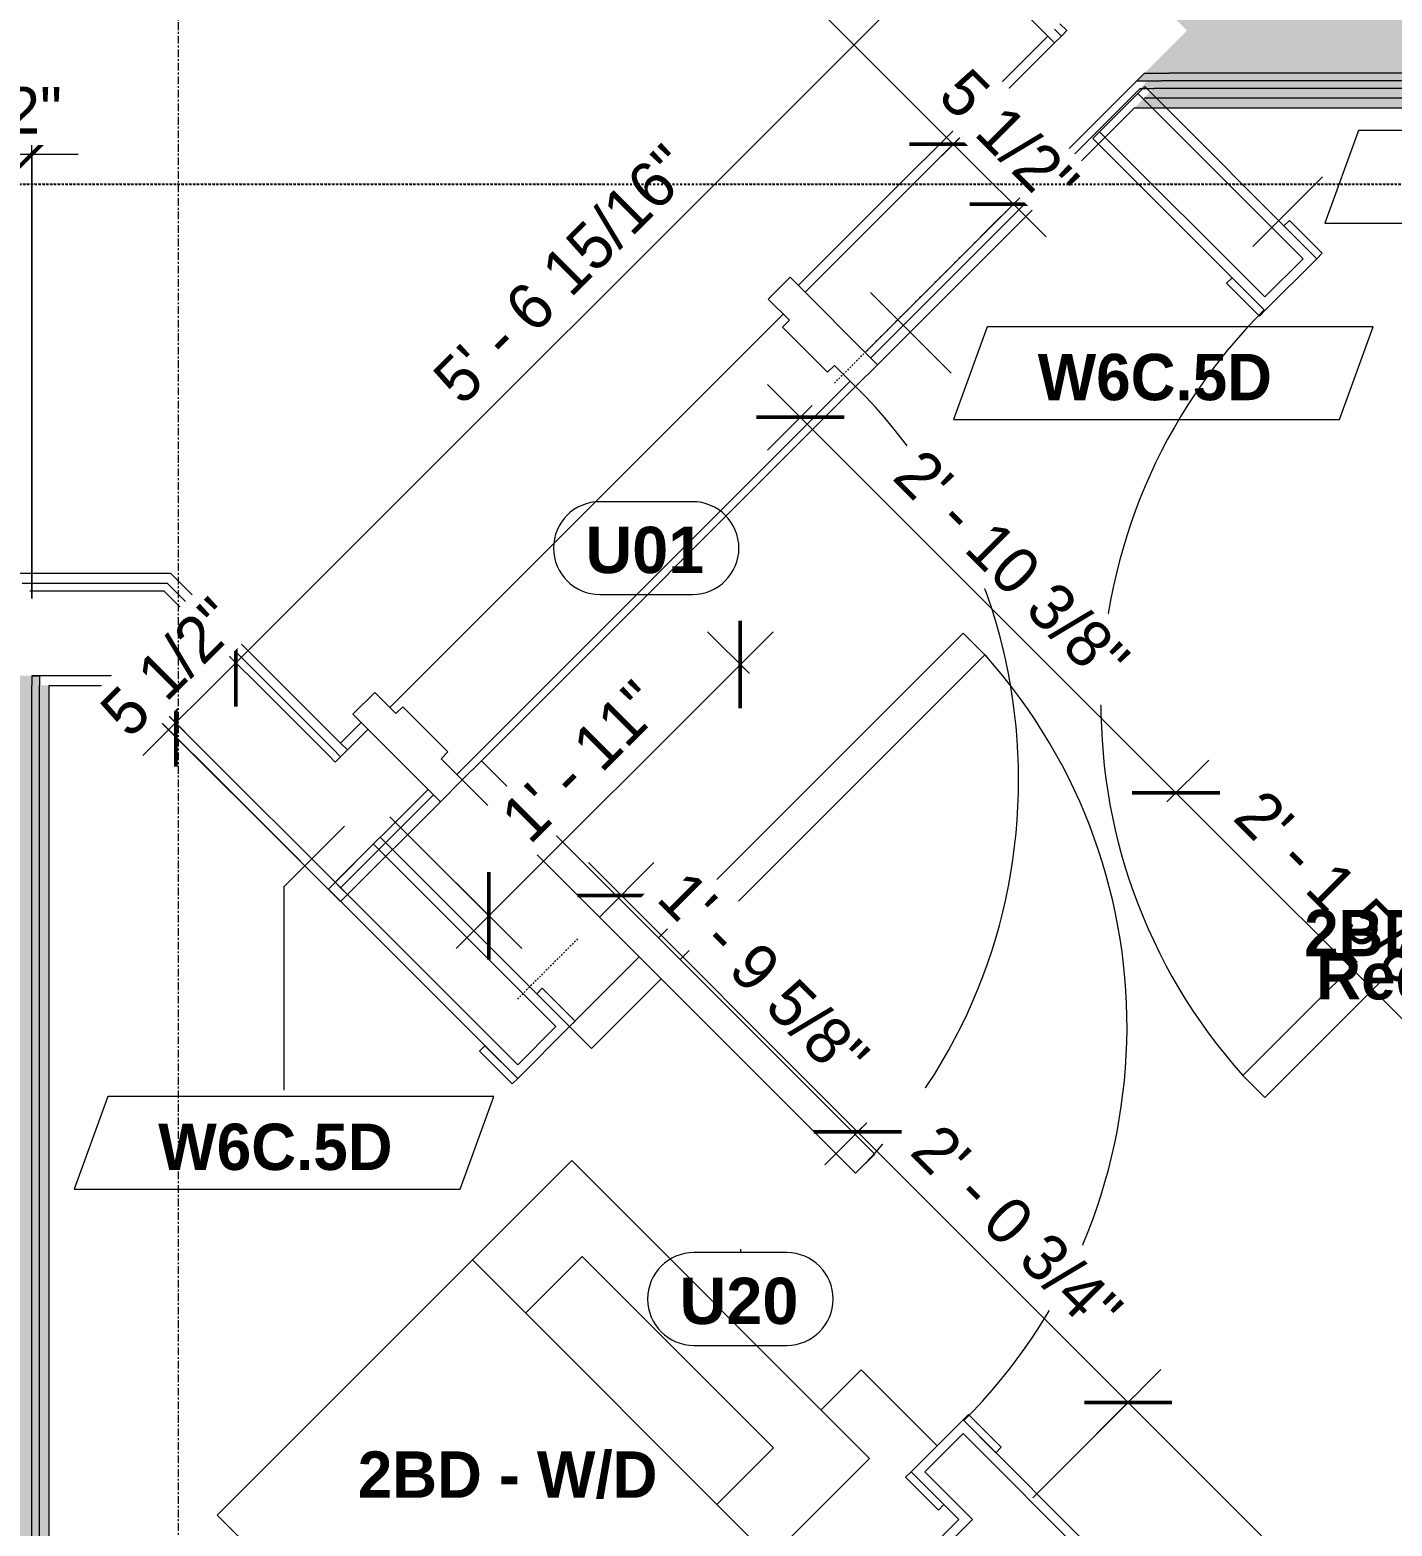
# Model space of a CAD drawing. Header units: inches. Extents: x -4058 to -1781, y 9814 to 12264.
# Drawn here: x -2509.9 to -2421.8, y 11586.2 to 11683 of the extents above; entities that cross this region are included whole.
import ezdxf

# ---------------------------------------------------------------- set-up
doc = ezdxf.new("R2010")
doc.units = ezdxf.units.IN
doc.header["$MEASUREMENT"] = 0
for name, pattern in [('Aligning Line 1_8_', [0.25, 0.125, -0.125]), ('Dash 3_32_', [0.1875, 0.09375, -0.09375]), ('Dash_2_', [0.25, 0.125, -0.125]), ('Grid Line 1_2_', [0.875, 0.5, -0.125, 0.125, -0.125])]:
    doc.linetypes.add(name, pattern=pattern)
for name, color, linetype, lineweight in [('0-1', 7, 'Continuous', 5), ('0-3', 8, 'Continuous', 9), ('A-ANNO-DIMS', 211, 'Continuous', 9), ('A-ANNO-DIMS-32', 211, 'Continuous', 9), ('A-AREA-IDEN', 2, 'Continuous', 9), ('A-DETL-1', 90, 'Dash 3_32_', 9), ('A-DOOR-1', 7, 'Continuous', 9), ('A-DOOR-2', 31, 'Continuous', 9), ('A-DOOR-FRAM-1', 7, 'Continuous', 9), ('A-DOOR-IDEN', 31, 'Continuous', 9), ('A-FLOR-1', 7, 'Continuous', 9), ('A-FLOR-2', 192, 'Continuous', 9), ('A-WALL-1', 7, 'Continuous', 9), ('A-WALL-2', 113, 'Continuous', 9), ('A-WALL-IDEN', 211, 'Continuous', 9), ('G-ANNO-SYMB', 111, 'Aligning Line 1_8_', 9), ('I-WALL-1', 1, 'Continuous', 18), ('I-WALL-2', 10, 'Continuous', 5), ('I-WALL-3', 7, 'Continuous', 9), ('P-SANR-FIXT', 6, 'Continuous', 9), ('S-GRID-1', 1, 'Grid Line 1_2_', 9)]:
    doc.layers.add(name, color=color, linetype=linetype, lineweight=lineweight)
doc.layers.add('0-4', color=250, linetype='Dash_2_')
doc.styles.add('Arial_B', font='arialbd.ttf', dxfattribs={"height": 3})
doc.styles.add('Century Gothic', font='ufonts.com_century-gothic.ttf', dxfattribs={"height": 3})
doc.styles.add('Century Gothic_B', font='GOTHICB.TTF', dxfattribs={"height": 3})
doc.dimstyles.new('THE_DIMENSION_STRING_2', dxfattribs={"dimscale": 12, "dimtxt": 3.132505, "dimasz": 0.333333, "dimexe": 0.25, "dimexo": 0.166667, "dimgap": 0.041667, "dimtad": 1, "dimdec": 4, "dimrnd": 0.0625, "dimzin": 3, "dimdsep": 46, "dimlunit": 4, "dimtxsty": 'Century Gothic', "dimblk1": 'OBLIQUE', "dimblk2": 'OBLIQUE', "dimsah": 1, "dimcen": 0.09, "dimdle": 0.25, "dimazin": 0, "dimtfac": 1, "dimtdec": 4, "dimtix": 1, "dimtmove": 0, "dimatfit": 3, "dimfxl": 1, "dimtvp": 1, "dimtfill": 1, "dimfrac": 2, "dimtolj": 1, "dimtzin": 0, "dimarcsym": 2})
doc.dimstyles.new('THE_DIMENSION_STRING_3', dxfattribs={"dimscale": 12, "dimtxt": 3.132505, "dimasz": 0.333333, "dimexe": 0.25, "dimexo": 0.166667, "dimgap": 0.041667, "dimtad": 1, "dimdec": 4, "dimrnd": 0.0625, "dimzin": 3, "dimdsep": 46, "dimlunit": 4, "dimtxsty": 'Century Gothic', "dimblk1": 'OBLIQUE', "dimblk2": 'OBLIQUE', "dimsah": 1, "dimcen": 0.09, "dimdle": 0.25, "dimazin": 0, "dimtfac": 1, "dimtdec": 4, "dimtix": 1, "dimtmove": 0, "dimatfit": 3, "dimfxl": 1, "dimtvp": 1, "dimtfill": 1, "dimfrac": 2, "dimtolj": 1, "dimtzin": 0, "dimarcsym": 2})

# ---------------------------------------------------------------- blocks, each defined once
blk = doc.blocks.new('CTR - 1st Phase - Shell_rvt-1-UNITS PLANS - 3RD FLOOR')
at = {"layer": 'A-FLOR-1'}
for p, q in [((-2461.19, 11664.64), (-2486.646, 11639.184)), ((-2486.646, 11639.184), (-2461.19, 11664.64))]:
    blk.add_line(p, q, dxfattribs=at)
blk = doc.blocks.new('HOLLOW METAL - UNIT DOOR-2191978-UNITS PLANS - 3RD FLOOR')
at = {"layer": 'A-DOOR-1'}
for p, q in [((18, 39.875), (16.25, 39.875)), ((16.25, 39.875), (16.25, 3.875)), ((18, 3.875), (18, 39.875)), ((16.25, 3.875), (18, 3.875))]:
    blk.add_line(p, q, dxfattribs=at)
blk.add_arc((18, 3.875), 36, 90, 180, dxfattribs=at)
at = {"layer": 'A-DOOR-FRAM-1'}
for p, q in [((-18, 3.875), (-20, 3.875)), ((-20, 3.875), (-20, -4.125)), ((-18, 1.9375), (-18, 3.875)), ((18, 3.875), (18, 1.9375)), ((20, 3.875), (18, 3.875)), ((20, -4.125), (20, 3.875)), ((-17.375, 1.9375), (-18, 1.9375)), ((-17.375, -2.1875), (-17.375, 1.9375)), ((18, 1.9375), (17.375, 1.9375)), ((17.375, 1.9375), (17.375, -2.1875)), ((-18, -4.125), (-18, -2.1875)), ((-18, -2.1875), (-17.375, -2.1875)), ((17.375, -2.1875), (18, -2.1875)), ((18, -2.1875), (18, -4.125)), ((-20, -4.125), (-18, -4.125)), ((18, -4.125), (20, -4.125))]:
    blk.add_line(p, q, dxfattribs=at)
blk = doc.blocks.new('CTR - 1st Phase - Common Walls_rvt-1-UNITS PLANS - 3RD FLOOR')
at = {"layer": 'I-WALL-1'}
blk.add_hatch(color=256, dxfattribs=at).paths.add_polyline_path([(-2438.471, 11677.989), (-2076.174, 11677.989), (-2076.174, 11678.614), (-2437.846, 11678.614)], flags=0)
at = {"layer": 'I-WALL-2'}
for points in [[(-2436.221, 11680.239), (-2076.174, 11680.239), (-2076.174, 11685.739), (-2437.812, 11685.739), (-2435.062, 11682.989), (-2437.812, 11680.239)], [(-2436.721, 11679.739), (-2076.174, 11679.739), (-2076.174, 11680.239), (-2437.812, 11680.239), (-2438.312, 11679.739), (-2437.605, 11679.739)], [(-2437.221, 11679.239), (-2076.174, 11679.239), (-2076.174, 11679.739), (-2437.605, 11679.739), (-2438.105, 11679.239)], [(-2437.846, 11678.614), (-2076.174, 11678.614), (-2076.174, 11679.239), (-2437.221, 11679.239)], [(-2515.311, 11255.639), (-2509.811, 11255.639), (-2509.811, 11641.239), (-2515.311, 11641.239), (-2515.311, 11267.998)], [(-2509.311, 11255.639), (-2509.311, 11641.239), (-2509.811, 11641.239), (-2509.811, 11255.639)], [(-2509.311, 11255.639), (-2508.686, 11255.639), (-2508.686, 11640.614), (-2509.311, 11640.614), (-2509.311, 11267.998)]]:
    blk.add_hatch(color=256, dxfattribs=at).paths.add_polyline_path(points, flags=0)
at = {"layer": 'A-WALL-1'}
for p, q in [((-2444.078, 11682.636), (-2443.636, 11682.194)), ((-2443.636, 11683.078), (-2443.194, 11682.636)), ((-2443.194, 11682.636), (-2443.636, 11682.194)), ((-2443.194, 11682.636), (-2443.636, 11682.194)), ((-2443.283, 11683.431), (-2442.841, 11682.989)), ((-2442.841, 11682.989), (-2443.194, 11682.636)), ((-2442.841, 11682.989), (-2443.194, 11682.636)), ((-2443.636, 11682.194), (-2459.776, 11666.055)), ((-2438.312, 11679.739), (-2455.886, 11662.165)), ((-2438.312, 11679.739), (-2437.812, 11680.239)), ((-2437.812, 11680.239), (-2438.312, 11679.739)), ((-2438.312, 11679.739), (-2437.605, 11679.739)), ((-2437.812, 11680.239), (-2436.221, 11680.239)), ((-2437.605, 11679.739), (-2436.721, 11679.739)), ((-2076.174, 11679.739), (-2436.721, 11679.739)), ((-2076.174, 11680.239), (-2436.221, 11680.239)), ((-2438.105, 11679.239), (-2455.533, 11661.812)), ((-2438.105, 11679.239), (-2437.221, 11679.239)), ((-2076.174, 11679.239), (-2437.221, 11679.239)), ((-2076.174, 11678.614), (-2437.846, 11678.614)), ((-2510.434, 11647.239), (-2501.772, 11647.239)), ((-2509.934, 11646.739), (-2509.05, 11646.739)), ((-2509.05, 11646.739), (-2501.272, 11646.739)), ((-2501.772, 11647.239), (-2501.064, 11647.239)), ((-2501.272, 11646.739), (-2490.623, 11636.091)), ((-2501.064, 11647.239), (-2490.269, 11636.444)), ((-2509.311, 11641.239), (-2509.811, 11641.239)), ((-2509.811, 11641.239), (-2509.311, 11641.239)), ((-2509.811, 11641.239), (-2509.811, 11640.614)), ((-2504.434, 11641.239), (-2509.311, 11641.239)), ((-2509.311, 11641.239), (-2509.311, 11640.614)), ((-2504.434, 11641.239), (-2503.55, 11641.239)), ((-2503.55, 11641.239), (-2494.512, 11632.202)), ((-2509.811, 11255.639), (-2509.811, 11640.614)), ((-2509.311, 11255.639), (-2509.311, 11640.614)), ((-2488.06, 11637.77), (-2489.386, 11636.444)), ((-2490.181, 11635.649), (-2490.623, 11636.091)), ((-2489.828, 11636.002), (-2490.269, 11636.444)), ((-2489.386, 11636.444), (-2489.828, 11636.886)), ((-2489.386, 11636.444), (-2489.828, 11636.002)), ((-2489.386, 11636.444), (-2489.828, 11636.002)), ((-2489.828, 11636.002), (-2490.181, 11635.649)), ((-2489.828, 11636.002), (-2490.181, 11635.649)), ((-2484.171, 11633.881), (-2490.181, 11627.871)), ((-2483.817, 11633.528), (-2489.828, 11627.517)), ((-2494.07, 11631.76), (-2494.512, 11632.202)), ((-2490.181, 11627.871), (-2494.07, 11631.76)), ((-2489.828, 11627.517), (-2490.181, 11627.871)), ((-2489.386, 11627.075), (-2489.828, 11627.517))]:
    blk.add_line(p, q, dxfattribs=at)
at = {"layer": 'I-WALL-3'}
for p, q in [((-2460.584, 11699.141), (-2444.078, 11682.636)), ((-2444.078, 11682.636), (-2460.217, 11666.496)), ((-2455.091, 11661.37), (-2438.471, 11677.989)), ((-2438.471, 11677.989), (-2076.174, 11677.989)), ((-2501.689, 11647.864), (-2511.059, 11647.864)), ((-2500.806, 11647.864), (-2501.689, 11647.864)), ((-2489.828, 11636.886), (-2500.806, 11647.864)), ((-2508.686, 11640.614), (-2503.809, 11640.614)), ((-2508.686, 11559.177), (-2508.686, 11640.614)), ((-2503.809, 11640.614), (-2494.954, 11631.76)), ((-2488.502, 11638.212), (-2489.828, 11636.886)), ((-2489.386, 11627.075), (-2483.375, 11633.086)), ((-2494.954, 11631.76), (-2489.828, 11626.633)), ((-2489.828, 11626.633), (-2489.386, 11627.075))]:
    blk.add_line(p, q, dxfattribs=at)
at = {"layer": '0-3', "rotation": 225.0000000000052}
blk.add_blockref('HOLLOW METAL - UNIT DOOR-2191978-UNITS PLANS - 3RD FLOOR', (-2471.973, 11649.968), dxfattribs=at)
blk = doc.blocks.new('SWING - SINGLE - FLUSH - SWING - FLUSH - 3-0 x 6-8 - PASSAGE-4202137-UNITS PLANS - 3RD FLOOR')
at = {"layer": 'A-DOOR-2'}
for p, q in [((-21, 2.375), (-21, 2.875)), ((-21, 2.875), (-18, 2.875)), ((-18, 2.375), (-21, 2.375)), ((-18, 2.875), (-18, 2.375)), ((18, 2.375), (18, 2.875)), ((18, 2.875), (21, 2.875)), ((21, 2.375), (18, 2.375)), ((21, 2.875), (21, 2.375)), ((-21, -2.375), (-18, -2.375)), ((-21, -2.875), (-21, -2.375)), ((-18, -2.875), (-21, -2.875)), ((-18, -2.375), (-18, -2.875)), ((16, -2.375), (16, -38.386)), ((18, -2.375), (16, -2.375)), ((18, -2.375), (18, -38.386)), ((18, -2.375), (21, -2.375)), ((18, -2.875), (18, -2.375)), ((21, -2.875), (18, -2.875)), ((21, -2.375), (21, -2.875)), ((18, -38.386), (16, -38.386))]:
    blk.add_line(p, q, dxfattribs=at)
blk.add_arc((18, -2.375), 36.067, 180, 266.82115, dxfattribs=at)
blk = doc.blocks.new('SWING - SINGLE - FLUSH - SWING - FLUSH - 3-0 x 6-8 - PASSAGE-V86-UNITS PLANS - 3RD FLOOR')
at = {"layer": 'A-DOOR-2'}
for p, q in [((-21, 2.375), (-21, 2.875)), ((-21, 2.875), (-18, 2.875)), ((-18, 2.375), (-21, 2.375)), ((-18, 2.875), (-18, 2.375)), ((18, 2.375), (18, 2.875)), ((18, 2.875), (21, 2.875)), ((21, 2.375), (18, 2.375)), ((21, 2.875), (21, 2.375)), ((-21, -2.375), (-18, -2.375)), ((-21, -2.875), (-21, -2.375)), ((-18, -2.875), (-21, -2.875)), ((-18, -2.375), (-18, -2.875)), ((16, -2.375), (16, -8.75)), ((18, -2.375), (16, -2.375)), ((18, -2.375), (18, -8.75)), ((18, -2.375), (21, -2.375)), ((18, -2.875), (18, -2.375)), ((21, -2.875), (18, -2.875)), ((21, -2.375), (21, -2.875)), ((16, -10.5), (16, -38.386)), ((18, -10.5), (18, -38.386)), ((18, -38.386), (16, -38.386))]:
    blk.add_line(p, q, dxfattribs=at)
blk.add_arc((18, -2.375), 36.067, 180, 266.82115, dxfattribs=at)
blk = doc.blocks.new('Stacked Washer and Dryer - 26_x25_ - Private-1352637-UNITS PLANS - 3RD FLOOR')
at = {"layer": 'P-SANR-FIXT'}
for p, q in [((0, 13.625), (32.4375, 13.625)), ((0, 13.625), (0, -13.625)), ((23.34375, 13.625), (23.34375, -13.625)), ((32.4375, 13.625), (32.4375, -13.625)), ((23.34375, 8.75), (28.53125, 8.75)), ((28.53125, 8.75), (28.53125, -8.75)), ((28.53125, -8.75), (23.34375, -8.75)), ((32.4375, -13.625), (0, -13.625))]:
    blk.add_line(p, q, dxfattribs=at)
blk = doc.blocks.new('Wall Tag - Arch Wall-3956453-UNITS PLANS - 3RD FLOOR')
at = {"layer": 'A-WALL-IDEN'}
for p, q in [((-0.3561, 0.0937), (-0.4244, -0.0937)), ((0.4244, 0.0937), (-0.3561, 0.0937)), ((0.3561, -0.0937), (0.4244, 0.0937)), ((-0.4244, -0.0937), (0.3561, -0.0937))]:
    blk.add_line(p, q, dxfattribs=at)
blk = doc.blocks.new('DIMBLOCK284-UNITS PLANS - 3RD FLOOR')
at = {"layer": 'A-ANNO-DIMS-32'}
for p, q in [((-2515.311, 11646.239), (-2515.311, 11677.985)), ((-2509.811, 11646.239), (-2509.811, 11677.985)), ((-2515.311, 11674.985), (-2506.811, 11674.985)), ((-2515.311, 11674.985), (-2515.311, 11646.239)), ((-2509.811, 11674.985), (-2509.811, 11646.239))]:
    blk.add_line(p, q, dxfattribs=at)
at = {"layer": 'A-ANNO-DIMS-32', "lineweight": 50}
for p, q in [((-2515.311, 11674.985), (-2513.311, 11676.985)), ((-2509.811, 11674.985), (-2507.811, 11676.985)), ((-2515.311, 11674.985), (-2517.311, 11672.985)), ((-2509.811, 11674.985), (-2511.811, 11672.985))]:
    blk.add_line(p, q, dxfattribs=at)
at = {"layer": 'A-ANNO-DIMS-32', "color": 0, "insert": (-2518.205, 11679.33), "char_height": 3, "width": 13.54435, "attachment_point": 1, "line_spacing_factor": 0.984502, "style": 'Century Gothic', "bg_fill": 3, "box_fill_scale": 1.25, "bg_fill_color": 256, "bg_fill_true_color": 13158600, "bg_fill_transparency": 0}
blk.add_mtext('5 1/2"', dxfattribs=at)
blk = doc.blocks.new('_Oblique')
at = {"color": 0, "linetype": 'ByBlock', "lineweight": -2}
blk.add_line((-0.5, -0.5), (0.5, 0.5), dxfattribs=at)
blk = doc.blocks.new('DIMBLOCK328-UNITS PLANS - 3RD FLOOR')
at = {"layer": 'A-ANNO-DIMS-32'}
for p, q in [((-2496.953, 11723.583), (-2499.66, 11720.876)), ((-2497.539, 11722.997), (-2496.953, 11723.583)), ((-2497.539, 11722.997), (-2450.186, 11675.644)), ((-2449.6, 11676.23), (-2452.307, 11673.523)), ((-2450.186, 11675.644), (-2449.6, 11676.23))]:
    blk.add_line(p, q, dxfattribs=at)
at = {"layer": 'A-ANNO-DIMS-32', "lineweight": 50}
for p, q in [((-2497.539, 11722.997), (-2500.367, 11722.997)), ((-2497.539, 11722.997), (-2494.71, 11722.997)), ((-2450.186, 11675.644), (-2453.014, 11675.644)), ((-2450.186, 11675.644), (-2447.357, 11675.644))]:
    blk.add_line(p, q, dxfattribs=at)
at = {"layer": 'A-ANNO-DIMS-32', "color": 0, "insert": (-2478.859, 11710.463), "char_height": 3, "width": 27.38704, "attachment_point": 1, "rotation": 315, "line_spacing_factor": 0.984502, "style": 'Century Gothic', "bg_fill": 3, "box_fill_scale": 1.25, "bg_fill_color": 256, "bg_fill_true_color": 13158600, "bg_fill_transparency": 0}
blk.add_mtext('5\' - 6 15/16"', dxfattribs=at)
blk = doc.blocks.new('DIMBLOCK329-UNITS PLANS - 3RD FLOOR')
at = {"layer": 'A-ANNO-DIMS-32'}
for p, q in [((-2449.6, 11676.23), (-2452.307, 11673.523)), ((-2450.186, 11675.644), (-2449.6, 11676.23)), ((-2450.186, 11675.644), (-2444.175, 11669.634)), ((-2445.711, 11672.341), (-2448.418, 11669.634)), ((-2446.297, 11671.755), (-2445.711, 11672.341))]:
    blk.add_line(p, q, dxfattribs=at)
at = {"layer": 'A-ANNO-DIMS-32', "lineweight": 50}
for p, q in [((-2450.186, 11675.644), (-2453.014, 11675.644)), ((-2450.186, 11675.644), (-2447.357, 11675.644)), ((-2446.297, 11671.755), (-2449.125, 11671.755)), ((-2446.297, 11671.755), (-2443.468, 11671.755))]:
    blk.add_line(p, q, dxfattribs=at)
at = {"layer": 'A-ANNO-DIMS-32', "color": 0, "insert": (-2449.159, 11680.763), "char_height": 3, "width": 13.54435, "attachment_point": 1, "rotation": 315, "line_spacing_factor": 0.984502, "style": 'Century Gothic', "bg_fill": 3, "box_fill_scale": 1.25, "bg_fill_color": 256, "bg_fill_true_color": 13158600, "bg_fill_transparency": 0}
blk.add_mtext('5 1/2"', dxfattribs=at)
blk = doc.blocks.new('DIMBLOCK331-UNITS PLANS - 3RD FLOOR')
at = {"layer": 'A-ANNO-DIMS-32', "lineweight": 50}
for p, q in [((-2449.27, 11689.419), (-2449.27, 11692.247)), ((-2449.27, 11689.419), (-2449.27, 11686.59)), ((-2496.611, 11642.078), (-2496.611, 11644.907)), ((-2496.611, 11642.078), (-2496.611, 11639.25))]:
    blk.add_line(p, q, dxfattribs=at)
at = {"layer": 'A-ANNO-DIMS-32'}
for p, q in [((-2448.684, 11688.833), (-2451.391, 11691.54)), ((-2449.27, 11689.419), (-2496.611, 11642.078)), ((-2449.27, 11689.419), (-2448.684, 11688.833)), ((-2496.025, 11641.493), (-2498.732, 11644.2)), ((-2496.611, 11642.078), (-2496.025, 11641.493))]:
    blk.add_line(p, q, dxfattribs=at)
at = {"layer": 'A-ANNO-DIMS-32', "color": 0, "insert": (-2484.082, 11660.752), "char_height": 3, "width": 27.38704, "attachment_point": 1, "rotation": 45, "line_spacing_factor": 0.984502, "style": 'Century Gothic', "bg_fill": 3, "box_fill_scale": 1.25, "bg_fill_color": 256, "bg_fill_true_color": 13158600, "bg_fill_transparency": 0}
blk.add_mtext('5\' - 6 15/16"', dxfattribs=at)
blk = doc.blocks.new('DIMBLOCK332-UNITS PLANS - 3RD FLOOR')
at = {"layer": 'A-ANNO-DIMS-32', "lineweight": 50}
for p, q in [((-2496.611, 11642.078), (-2496.611, 11644.907)), ((-2496.611, 11642.078), (-2496.611, 11639.25)), ((-2500.5, 11638.189), (-2500.5, 11641.018)), ((-2500.5, 11638.189), (-2500.5, 11635.361))]:
    blk.add_line(p, q, dxfattribs=at)
at = {"layer": 'A-ANNO-DIMS-32'}
for p, q in [((-2496.025, 11641.493), (-2498.732, 11644.2)), ((-2496.611, 11642.078), (-2502.621, 11636.068)), ((-2496.611, 11642.078), (-2496.025, 11641.493)), ((-2499.914, 11637.603), (-2502.621, 11640.311)), ((-2500.5, 11638.189), (-2499.914, 11637.603))]:
    blk.add_line(p, q, dxfattribs=at)
at = {"layer": 'A-ANNO-DIMS-32', "color": 0, "insert": (-2505.618, 11639.216), "char_height": 3, "width": 13.54435, "attachment_point": 1, "rotation": 45, "line_spacing_factor": 0.984502, "style": 'Century Gothic', "bg_fill": 3, "box_fill_scale": 1.25, "bg_fill_color": 256, "bg_fill_true_color": 13158600, "bg_fill_transparency": 0}
blk.add_mtext('5 1/2"', dxfattribs=at)
blk = doc.blocks.new('DIMBLOCK502-UNITS PLANS - 3RD FLOOR')
at = {"layer": 'A-ANNO-DIMS-32'}
for p, q in [((-2461.848, 11644.086), (-2482.354, 11623.579)), ((-2463.384, 11641.378), (-2466.091, 11644.086)), ((-2463.97, 11641.964), (-2463.384, 11641.378)), ((-2486.646, 11632.113), (-2478.112, 11623.579)), ((-2480.233, 11625.701), (-2486.646, 11632.113))]:
    blk.add_line(p, q, dxfattribs=at)
at = {"layer": 'A-ANNO-DIMS-32', "lineweight": 50}
for p, q in [((-2463.97, 11641.964), (-2463.97, 11644.793)), ((-2463.97, 11641.964), (-2463.97, 11639.136)), ((-2480.233, 11625.701), (-2480.233, 11628.529)), ((-2480.233, 11625.701), (-2480.233, 11622.872))]:
    blk.add_line(p, q, dxfattribs=at)
at = {"layer": 'A-ANNO-DIMS-32', "color": 0, "insert": (-2479.709, 11632.37), "char_height": 3, "width": 15.39402, "attachment_point": 1, "rotation": 45, "line_spacing_factor": 0.984502, "style": 'Century Gothic', "bg_fill": 3, "box_fill_scale": 1.25, "bg_fill_color": 256, "bg_fill_true_color": 13158600, "bg_fill_transparency": 0}
blk.add_mtext('1\' - 11"', dxfattribs=at)
blk = doc.blocks.new('Door Tag - Type Mark-2601225-UNITS PLANS - 3RD FLOOR')
at = {"layer": 'A-DOOR-IDEN'}
for p, q in [((0.09375, 0.09375), (-0.09375, 0.09375)), ((-0.09375, -0.09375), (0.09375, -0.09375))]:
    blk.add_line(p, q, dxfattribs=at)
for centre, start, end in [((-0.09375, 0), 90, 270), ((0.09375, 0), 270, 90)]:
    blk.add_arc(centre, 0.09375, start, end, dxfattribs=at)
blk = doc.blocks.new('DIMBLOCK738-UNITS PLANS - 3RD FLOOR')
at = {"layer": 'A-ANNO-DIMS-32'}
for p, q in [((-2473.801, 11629.144), (-2456.376, 11611.719)), ((-2473.082, 11625.62), (-2469.558, 11629.144)), ((-2471.68, 11627.022), (-2473.082, 11625.62)), ((-2455.79, 11612.304), (-2458.497, 11609.597)), ((-2456.376, 11611.719), (-2455.79, 11612.304))]:
    blk.add_line(p, q, dxfattribs=at)
at = {"layer": 'A-ANNO-DIMS-32', "lineweight": 50}
for p, q in [((-2471.68, 11627.022), (-2474.508, 11627.022)), ((-2471.68, 11627.022), (-2468.851, 11627.022)), ((-2456.376, 11611.719), (-2459.204, 11611.719)), ((-2456.376, 11611.719), (-2453.547, 11611.719))]:
    blk.add_line(p, q, dxfattribs=at)
at = {"layer": 'A-ANNO-DIMS-32', "color": 0, "insert": (-2467.372, 11628.86), "char_height": 3, "width": 21.77837, "attachment_point": 1, "rotation": 315, "line_spacing_factor": 0.984502, "style": 'Century Gothic', "bg_fill": 3, "box_fill_scale": 1.25, "bg_fill_color": 256, "bg_fill_true_color": 13158600, "bg_fill_transparency": 0}
blk.add_mtext('1\' - 9 5/8"', dxfattribs=at)
blk = doc.blocks.new('DIMBLOCK739-UNITS PLANS - 3RD FLOOR')
at = {"layer": 'A-ANNO-DIMS-32'}
for p, q in [((-2455.79, 11612.304), (-2458.497, 11609.597)), ((-2456.376, 11611.719), (-2455.79, 11612.304)), ((-2456.376, 11611.719), (-2438.877, 11594.219)), ((-2445.051, 11588.044), (-2436.755, 11596.341)), ((-2438.877, 11594.219), (-2445.051, 11588.044))]:
    blk.add_line(p, q, dxfattribs=at)
at = {"layer": 'A-ANNO-DIMS-32', "lineweight": 50}
for p, q in [((-2456.376, 11611.719), (-2459.204, 11611.719)), ((-2456.376, 11611.719), (-2453.547, 11611.719)), ((-2438.877, 11594.219), (-2441.705, 11594.219)), ((-2438.877, 11594.219), (-2436.048, 11594.219))]:
    blk.add_line(p, q, dxfattribs=at)
at = {"layer": 'A-ANNO-DIMS-32', "color": 0, "insert": (-2450.97, 11612.458), "char_height": 3, "width": 21.77837, "attachment_point": 1, "rotation": 315, "line_spacing_factor": 0.984502, "style": 'Century Gothic', "bg_fill": 3, "box_fill_scale": 1.25, "bg_fill_color": 256, "bg_fill_true_color": 13158600, "bg_fill_transparency": 0}
blk.add_mtext('2\' - 0 3/4"', dxfattribs=at)
blk = doc.blocks.new('DIMBLOCK740-UNITS PLANS - 3RD FLOOR')
at = {"layer": 'A-ANNO-DIMS-32'}
for p, q in [((-2445.051, 11588.044), (-2436.755, 11596.341)), ((-2438.877, 11594.219), (-2445.051, 11588.044)), ((-2438.877, 11594.219), (-2408.471, 11563.814)), ((-2414.646, 11557.639), (-2406.35, 11565.935)), ((-2408.471, 11563.814), (-2414.646, 11557.639))]:
    blk.add_line(p, q, dxfattribs=at)
at = {"layer": 'A-ANNO-DIMS-32', "lineweight": 50}
for p, q in [((-2438.877, 11594.219), (-2441.705, 11594.219)), ((-2438.877, 11594.219), (-2436.048, 11594.219)), ((-2408.471, 11563.814), (-2411.299, 11563.814)), ((-2408.471, 11563.814), (-2405.643, 11563.814))]:
    blk.add_line(p, q, dxfattribs=at)
at = {"layer": 'A-ANNO-DIMS-32', "color": 0, "insert": (-2424.31, 11585.798), "char_height": 3, "width": 12.58969, "attachment_point": 1, "rotation": 315, "line_spacing_factor": 0.984502, "style": 'Century Gothic', "bg_fill": 3, "box_fill_scale": 1.25, "bg_fill_color": 256, "bg_fill_true_color": 13158600, "bg_fill_transparency": 0}
blk.add_mtext('3\' - 7"', dxfattribs=at)
blk = doc.blocks.new('DIMBLOCK761-UNITS PLANS - 3RD FLOOR')
at = {"layer": 'A-ANNO-DIMS-32'}
for p, q in [((-2436.365, 11633.077), (-2433.658, 11635.785)), ((-2435.779, 11633.663), (-2436.365, 11633.077)), ((-2417.657, 11615.542), (-2435.779, 11633.663)), ((-2409.748, 11623.451), (-2419.779, 11613.42)), ((-2417.657, 11615.542), (-2409.748, 11623.451))]:
    blk.add_line(p, q, dxfattribs=at)
at = {"layer": 'A-ANNO-DIMS-32', "lineweight": 50}
for p, q in [((-2435.779, 11633.663), (-2438.607, 11633.663)), ((-2435.779, 11633.663), (-2432.95, 11633.663)), ((-2417.657, 11615.542), (-2420.486, 11615.542)), ((-2417.657, 11615.542), (-2414.829, 11615.542))]:
    blk.add_line(p, q, dxfattribs=at)
at = {"layer": 'A-ANNO-DIMS-32', "color": 0, "insert": (-2430.062, 11634.092), "char_height": 3, "width": 21.77837, "attachment_point": 1, "rotation": 315, "line_spacing_factor": 0.984502, "style": 'Century Gothic', "bg_fill": 3, "box_fill_scale": 1.25, "bg_fill_color": 256, "bg_fill_true_color": 13158600, "bg_fill_transparency": 0}
blk.add_mtext('2\' - 1 5/8"', dxfattribs=at)
blk = doc.blocks.new('DIMBLOCK762-UNITS PLANS - 3RD FLOOR')
at = {"layer": 'A-ANNO-DIMS-32'}
for p, q in [((-2435.779, 11633.663), (-2462.205, 11660.089)), ((-2459.327, 11658.725), (-2462.205, 11655.847)), ((-2460.084, 11657.968), (-2459.327, 11658.725)), ((-2436.365, 11633.077), (-2433.658, 11635.785)), ((-2435.779, 11633.663), (-2436.365, 11633.077))]:
    blk.add_line(p, q, dxfattribs=at)
at = {"layer": 'A-ANNO-DIMS-32', "lineweight": 50}
for p, q in [((-2460.084, 11657.968), (-2462.912, 11657.968)), ((-2460.084, 11657.968), (-2457.255, 11657.968)), ((-2435.779, 11633.663), (-2438.607, 11633.663)), ((-2435.779, 11633.663), (-2432.95, 11633.663))]:
    blk.add_line(p, q, dxfattribs=at)
at = {"layer": 'A-ANNO-DIMS-32', "color": 0, "insert": (-2452.102, 11656.131), "char_height": 3, "width": 24.5827, "attachment_point": 1, "rotation": 315, "line_spacing_factor": 0.984502, "style": 'Century Gothic', "bg_fill": 3, "box_fill_scale": 1.25, "bg_fill_color": 256, "bg_fill_true_color": 13158600, "bg_fill_transparency": 0}
blk.add_mtext('2\' - 10 3/8"', dxfattribs=at)

msp = doc.modelspace()

# ---------------------------------------------------------------- linework, layer by layer
at = {"layer": 'A-DETL-1'}
for p, q in [((-2444.51464, 11673.53722), (-2457.91237, 11660.13948)), ((-2474.49575, 11624.20623), (-2478.38484, 11620.31714))]:
    msp.add_line(p, q, dxfattribs=at)
at = {"layer": 'A-DOOR-IDEN'}
msp.add_line((-2463.96497, 11604.12951), (-2463.96497, 11603.90519), dxfattribs=at)
at = {"layer": 'A-FLOR-2'}
for p, q in [((-2456.85869, 11660.30928), (-2482.31453, 11634.85344)), ((-2456.50514, 11659.95573), (-2480.72354, 11635.73732)), ((-2489.84011, 11626.62076), (-2503.83374, 11640.6144)), ((-2458.7429, 11593.72799), (-2456.15318, 11596.31771)), ((-2456.15318, 11596.31771), (-2451.23705, 11591.40159))]:
    msp.add_line(p, q, dxfattribs=at)
at = {"layer": 'A-WALL-2'}
for p, q in [((-2437.80245, 11679.36552), (-2441.16121, 11676.00676)), ((-2427.55135, 11668.23054), (-2438.24439, 11678.92358)), ((-2426.66746, 11668.23054), (-2437.80245, 11679.36552)), ((-2441.16121, 11676.00676), (-2430.02622, 11664.87178)), ((-2440.71927, 11676.44871), (-2430.02622, 11665.75566)), ((-2430.02622, 11664.87178), (-2426.66746, 11668.23054)), ((-2430.02622, 11665.75566), (-2427.55135, 11668.23054)), ((-2487.26428, 11630.78757), (-2490.62304, 11627.42882)), ((-2487.70622, 11630.34563), (-2478.20622, 11620.84563)), ((-2477.76428, 11621.28757), (-2487.26428, 11630.78757)), ((-2490.62304, 11627.42882), (-2481.12304, 11617.92882)), ((-2490.1811, 11627.87076), (-2480.6811, 11618.37076)), ((-2475.8974, 11618.53681), (-2478.20622, 11620.84563)), ((-2475.01352, 11618.53681), (-2477.76428, 11621.28757)), ((-2481.12304, 11617.92882), (-2478.37228, 11615.17806)), ((-2480.6811, 11618.37076), (-2478.37228, 11616.06194)), ((-2478.37228, 11615.17806), (-2475.01352, 11618.53681)), ((-2478.37228, 11616.06194), (-2475.8974, 11618.53681)), ((-2449.55767, 11593.08097), (-2452.91643, 11589.72221)), ((-2350.56124, 11494.08453), (-2449.55767, 11593.08097)), ((-2449.55767, 11592.19708), (-2452.03255, 11589.72221)), ((-2351.18624, 11493.82565), (-2449.55767, 11592.19708)), ((-2452.91643, 11589.72221), (-2449.82444, 11586.63021)), ((-2452.03255, 11589.72221), (-2448.94055, 11586.63021)), ((-2449.82444, 11586.63021), (-2472.52775, 11563.9269)), ((-2472.26887, 11563.3019), (-2448.94055, 11586.63021))]:
    msp.add_line(p, q, dxfattribs=at)
at = {"layer": 'A-WALL-IDEN'}
for p, q in [((-2430.81018, 11669.01449), (-2426.30713, 11673.51755)), ((-2455.54368, 11666.04371), (-2450.32317, 11660.8232)), ((-2489.57556, 11631.50786), (-2493.4959, 11627.58752)), ((-2493.4959, 11627.58752), (-2493.4959, 11614.42424))]:
    msp.add_line(p, q, dxfattribs=at)
at = {"layer": 'G-ANNO-SYMB'}
msp.add_line((-1939.7738, 11673.0624), (-3043.10454, 11673.0624), dxfattribs=at)

# ---------------------------------------------------------------- block references
at = {"layer": '0-1'}
for name in ['CTR - 1st Phase - Shell_rvt-1-UNITS PLANS - 3RD FLOOR', 'CTR - 1st Phase - Common Walls_rvt-1-UNITS PLANS - 3RD FLOOR']:
    msp.add_blockref(name, (0, 0), dxfattribs=at)
at = {"layer": 'A-DOOR-2'}
for name, p, rotation in [('SWING - SINGLE - FLUSH - SWING - FLUSH - 3-0 x 6-8 - PASSAGE-4202137-UNITS PLANS - 3RD FLOOR', (-2415.61892, 11653.82323), 314.9999999999298), ('SWING - SINGLE - FLUSH - SWING - FLUSH - 3-0 x 6-8 - PASSAGE-V86-UNITS PLANS - 3RD FLOOR', (-2463.96497, 11604.12951), 134.9999999999695)]:
    msp.add_blockref(name, p, dxfattribs=dict(at, rotation=rotation))
at = {"layer": 'A-WALL-IDEN', "xscale": 31.99999999999999, "yscale": 31.99999999999999, "zscale": 31.99999999999999}
for p in [(-2412.57542, 11673.51755), (-2436.59147, 11660.8232), (-2493.4959, 11611.00622)]:
    msp.add_blockref('Wall Tag - Arch Wall-3956453-UNITS PLANS - 3RD FLOOR', p, dxfattribs=at)
at = {"layer": 'P-SANR-FIXT', "rotation": 45.00000000003337}
msp.add_blockref('Stacked Washer and Dryer - 26_x25_ - Private-1352637-UNITS PLANS - 3RD FLOOR', (-2488.17932, 11577.29085), dxfattribs=at)

# ---------------------------------------------------------------- texts
at = {"layer": 'A-AREA-IDEN', "insert": (-2488.71841, 11591.04507), "char_height": 3, "width": 25.149, "attachment_point": 1, "style": 'Century Gothic_B'}
msp.add_mtext('2BD - W/D', dxfattribs=at)
at = {"layer": 'A-DOOR-IDEN', "insert": (-2467.89686, 11602.28505), "char_height": 3, "width": 9.393, "attachment_point": 1, "style": 'Arial_B'}
msp.add_mtext('U20', dxfattribs=at)
at = {"layer": 'A-WALL-IDEN', "char_height": 3, "width": 19.594, "attachment_point": 1, "style": 'Century Gothic_B'}
for insert in [(-2444.72707, 11662.07073), (-2501.63151, 11612.25376)]:
    msp.add_mtext('W6C.5D', dxfattribs=dict(at, insert=insert))

# ---------------------------------------------------------------- next in the draw order: dimensions: what is measured, and where the dimension line sits
at = {"layer": 'A-ANNO-DIMS'}
dim = msp.add_linear_dim(base=(-2450.1856, 11675.64443), p1=(-2495.53862, 11724.99746), p2=(-2448.1856, 11677.64443), angle=315, dimstyle='THE_DIMENSION_STRING_2', override={"dimpost": '<>', "dimfxl": 66.967291}, dxfattribs=at)
dim.commit()
dim.dimension.update_dxf_attribs({"geometry": 'DIMBLOCK328-UNITS PLANS - 3RD FLOOR', "text_midpoint": (-2472.27701, 11700.90605)})
dim = msp.add_linear_dim(base=(-2509.81124, 11674.9848), p1=(-2515.31124, 11644.2394), p2=(-2509.81124, 11644.2394), dimstyle='THE_DIMENSION_STRING_2', override={"dimpost": '<>', "dimfxl": 5.5}, dxfattribs=at)
dim.commit()
dim.dimension.update_dxf_attribs({"geometry": 'DIMBLOCK284-UNITS PLANS - 3RD FLOOR', "text_midpoint": (-2512.56124, 11677.22647)})

# ---------------------------------------------------------------- next in the draw order: dimensions: what is measured, and where the dimension line sits
dim = msp.add_linear_dim(base=(-2446.29651, 11671.75535), p1=(-2448.1856, 11677.64443), p2=(-2444.29651, 11673.75535), angle=315, dimstyle='THE_DIMENSION_STRING_2', override={"dimpost": '<>', "dimfxl": 5.5}, dxfattribs=at)
dim.commit()
dim.dimension.update_dxf_attribs({"geometry": 'DIMBLOCK329-UNITS PLANS - 3RD FLOOR', "text_midpoint": (-2446.65595, 11675.28499)})

# ---------------------------------------------------------------- next in the draw order: dimensions: what is measured, and where the dimension line sits
dim = msp.add_linear_dim(base=(-2496.61053, 11642.07837), p1=(-2447.27007, 11687.41883), p2=(-2494.61053, 11640.07837), angle=45, dimstyle='THE_DIMENSION_STRING_2', override={"dimpost": '<>', "dimfxl": 66.949524}, dxfattribs=at)
dim.commit()
dim.dimension.update_dxf_attribs({"geometry": 'DIMBLOCK331-UNITS PLANS - 3RD FLOOR', "text_midpoint": (-2474.5254, 11667.3337)})

# ---------------------------------------------------------------- next in the draw order: linework, layer by layer
at = {"layer": '0-4'}
msp.add_line((-3043.10454, 11673.0624), (-1939.7738, 11673.0624), dxfattribs=at)

# ---------------------------------------------------------------- next in the draw order: block references
at = {"layer": 'A-DOOR-IDEN', "xscale": 31.99999999999999, "yscale": 31.99999999999999, "zscale": 31.99999999999999}
msp.add_blockref('Door Tag - Type Mark-2601225-UNITS PLANS - 3RD FLOOR', (-2470.05895, 11649.50154), dxfattribs=at)

# ---------------------------------------------------------------- next in the draw order: texts
at = {"layer": 'A-DOOR-IDEN', "insert": (-2473.99084, 11650.8814), "char_height": 3, "width": 9.393, "attachment_point": 1, "style": 'Arial_B'}
msp.add_mtext('U01', dxfattribs=at)

# ---------------------------------------------------------------- next in the draw order: dimensions: what is measured, and where the dimension line sits
at = {"layer": 'A-ANNO-DIMS'}
for base, p1, p2, override, picture, middle in [((-2500.49962, 11638.18928), (-2494.61053, 11640.07837), (-2498.49962, 11636.18928), {"dimpost": '<>', "dimfxl": 5.5}, 'DIMBLOCK332-UNITS PLANS - 3RD FLOOR', (-2500.14017, 11641.71893)), ((-2480.23297, 11625.70081), (-2461.96952, 11639.96427), (-2488.05978, 11633.52761), {"dimpost": '<>', "dimfxl": 26.872516}, 'DIMBLOCK502-UNITS PLANS - 3RD FLOOR', (-2473.51546, 11635.24675))]:
    dim = msp.add_linear_dim(base=base, p1=p1, p2=p2, angle=45, dimstyle='THE_DIMENSION_STRING_2', override=override, dxfattribs=at)
    dim.commit()
    dim.dimension.update_dxf_attribs({"geometry": picture, "text_midpoint": middle})

# ---------------------------------------------------------------- next in the draw order: linework, layer by layer
at = {"layer": 'S-GRID-1'}
msp.add_line((-2500.32374, 9814.0266), (-2500.32374, 12247.50061), dxfattribs=at)

# ---------------------------------------------------------------- next in the draw order: dimensions: what is measured, and where the dimension line sits
at = {"layer": 'A-ANNO-DIMS'}
dim = msp.add_linear_dim(base=(-2456.37587, 11611.71862), p1=(-2474.49575, 11624.20623), p2=(-2454.37587, 11613.71862), angle=315, dimstyle='THE_DIMENSION_STRING_3', override={"dimpost": '<>', "dimfxl": 22.689198}, dxfattribs=at)
dim.commit()
dim.dimension.update_dxf_attribs({"geometry": 'DIMBLOCK738-UNITS PLANS - 3RD FLOOR', "text_midpoint": (-2462.44264, 11620.95559)})

# ---------------------------------------------------------------- next in the draw order: dimensions: what is measured, and where the dimension line sits
dim = msp.add_linear_dim(base=(-2438.87657, 11594.21932), p1=(-2454.37587, 11613.71862), p2=(-2446.46568, 11586.63021), angle=315, dimstyle='THE_DIMENSION_STRING_3', override={"dimpost": '<>', "dimfxl": 28.219722}, dxfattribs=at)
dim.commit()
dim.dimension.update_dxf_attribs({"geometry": 'DIMBLOCK739-UNITS PLANS - 3RD FLOOR', "text_midpoint": (-2446.04112, 11604.55407)})

# ---------------------------------------------------------------- next in the draw order: block references
at = {"layer": 'A-DOOR-IDEN', "xscale": 31.99999999999999, "yscale": 31.99999999999999, "zscale": 31.99999999999999}
msp.add_blockref('Door Tag - Type Mark-2601225-UNITS PLANS - 3RD FLOOR', (-2463.96497, 11600.90519), dxfattribs=at)

# ---------------------------------------------------------------- next in the draw order: dimensions: what is measured, and where the dimension line sits
at = {"layer": 'A-ANNO-DIMS'}
for base, p1, p2, override, picture, middle in [((-2435.778905, 11633.663251), (-2408.333486, 11624.865555), (-2437.778905, 11631.663251), {"dimpost": '<>', "dimfxl": 30.219883}, 'DIMBLOCK761-UNITS PLANS - 3RD FLOOR', (-2425.133024, 11626.187574)), ((-2408.47098, 11563.81373), (-2446.46568, 11586.63021), (-2416.06009, 11556.22462), {"dimpost": '<>', "dimfxl": 43}, 'DIMBLOCK740-UNITS PLANS - 3RD FLOOR', (-2422.2062, 11580.4841))]:
    dim = msp.add_linear_dim(base=base, p1=p1, p2=p2, angle=315, dimstyle='THE_DIMENSION_STRING_3', override=override, dxfattribs=at)
    dim.commit()
    dim.dimension.update_dxf_attribs({"geometry": picture, "text_midpoint": middle})

# ---------------------------------------------------------------- next in the draw order: texts
at = {"layer": 'A-AREA-IDEN', "char_height": 3, "attachment_point": 1, "style": 'Century Gothic_B'}
for s, insert, width in [('2BD - ENTRY', (-2427.48511, 11626.09058), 29.492), ('Redundant', (-2426.6977, 11623.29424), 27.573)]:
    msp.add_mtext(s, dxfattribs=dict(at, insert=insert, width=width))

# ---------------------------------------------------------------- next in the draw order: dimensions: what is measured, and where the dimension line sits
at = {"layer": 'A-ANNO-DIMS'}
dim = msp.add_linear_dim(base=(-2460.08375, 11657.9681), p1=(-2437.7789, 11631.66325), p2=(-2457.91237, 11660.13948), angle=315, dimstyle='THE_DIMENSION_STRING_3', override={"dimpost": '<>', "dimfxl": 34.874809}, dxfattribs=at)
dim.commit()
dim.dimension.update_dxf_attribs({"geometry": 'DIMBLOCK762-UNITS PLANS - 3RD FLOOR', "text_midpoint": (-2446.34623, 11647.40078)})

doc.saveas('drawing.dxf')
